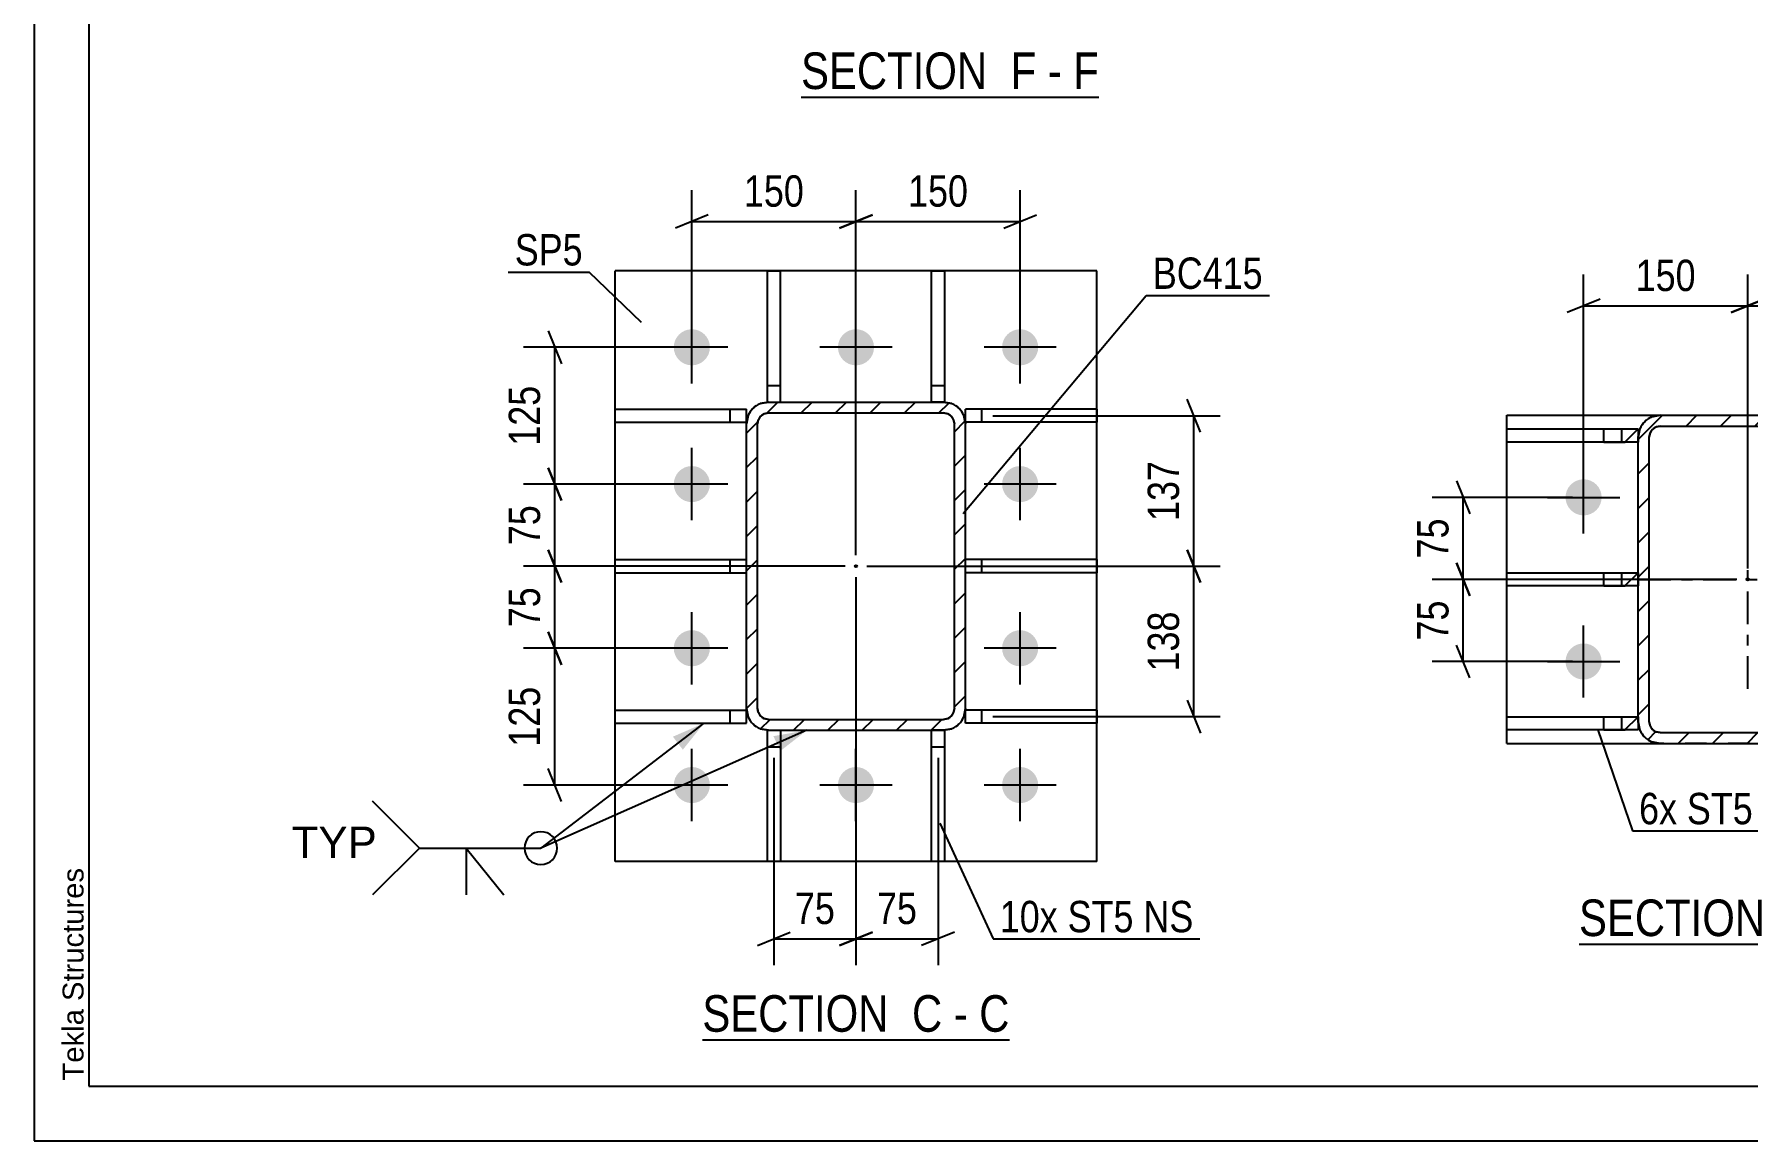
# Model space of a CAD drawing. Header units: millimetres. Extents: x 0 to 594, y 0 to 420.
# Drawn here: x 0 to 156.6, y 0 to 101.1 of the extents above; entities that cross this region are included whole.
import ezdxf

# ---------------------------------------------------------------- set-up
doc = ezdxf.new("R2010")
doc.units = ezdxf.units.MM
doc.linetypes.add('DXK_LINE_DOT2', pattern=[3.9198, 1.9599, -1.9599])
doc.linetypes.add('DXK_LINE_DOT3', pattern=[5.9187, 2.979, -0.9799, 0.9799, -0.9799])
doc.styles.add('Arial', font='ARIAL.TTF', dxfattribs={"height": 0.2})
doc.styles.add('Arial Narrow', font='ARIALN.TTF', dxfattribs={"height": 0.2})

# ---------------------------------------------------------------- blocks, each defined once
blk = doc.blocks.new('Unknown-761545824-1135 - 13794')
at = {"color": 5, "linetype": 'Continuous'}
for p, q in [((0, 420), (0, 0)), ((5, 415), (5, 5)), ((5, 5), (589, 5)), ((0, 0), (594, 0))]:
    blk.add_line(p, q, dxfattribs=at)
at = {"color": 174, "linetype": 'Continuous', "style": 'Arial'}
blk.add_text('Tekla Structures', height=1.9102, rotation=90, dxfattribs=at).set_placement((4.5, 5.5))
blk = doc.blocks.new('Unknown-761545824-14 - 4868')
at = {"color": 6, "linetype": 'Continuous'}
blk.add_line((61.05, 9.21), (89.12, 9.21), dxfattribs=at)
at = {"color": 0, "linetype": 'Continuous'}
for points in [[(79.16, 9.96), (79.16, 13.46), (61.05, 13.46), (61.05, 9.96)], [(82.98, 9.96), (82.98, 13.46), (80.21, 13.46), (80.21, 9.96)], [(85.3, 9.96), (85.3, 13.46), (84.03, 13.46), (84.03, 9.96)], [(89.12, 9.96), (89.12, 13.46), (86.35, 13.46), (86.35, 9.96)]]:
    blk.add_wipeout(points, dxfattribs=at)
at = {"color": 7, "linetype": 'Continuous', "style": 'Arial Narrow'}
for s, p in [('SECTION ', (61.05, 9.96)), ('C', (80.21, 9.96)), ('C', (86.35, 9.96)), ('-', (84.03, 9.96))]:
    blk.add_text(s, height=3.34, dxfattribs=at).set_placement(p)
blk = doc.blocks.new('Unknown-761545824-15 - 5201')
at = {"color": 6, "linetype": 'Continuous'}
blk.add_line((141.16, 17.95), (169.23, 17.95), dxfattribs=at)
at = {"color": 0, "linetype": 'Continuous'}
for points in [[(159.27, 18.7), (159.27, 22.2), (141.16, 22.2), (141.16, 18.7)], [(163.09, 18.7), (163.09, 22.2), (160.32, 22.2), (160.32, 18.7)], [(165.42, 18.7), (165.42, 22.2), (164.14, 22.2), (164.14, 18.7)], [(169.23, 18.7), (169.23, 22.2), (166.47, 22.2), (166.47, 18.7)]]:
    blk.add_wipeout(points, dxfattribs=at)
at = {"color": 7, "linetype": 'Continuous', "style": 'Arial Narrow'}
for s, p in [('SECTION ', (141.16, 18.7)), ('D', (160.32, 18.7)), ('D', (166.47, 18.7)), ('-', (164.14, 18.7))]:
    blk.add_text(s, height=3.34, dxfattribs=at).set_placement(p)
blk = doc.blocks.new('Unknown-761545824-17 - 5885')
at = {"color": 6, "linetype": 'Continuous'}
blk.add_line((70.07, 95.35), (97.28, 95.35), dxfattribs=at)
at = {"color": 0, "linetype": 'Continuous'}
for points in [[(88.18, 96.1), (88.18, 99.6), (70.07, 99.6), (70.07, 96.1)], [(91.57, 96.1), (91.57, 99.6), (89.23, 99.6), (89.23, 96.1)], [(93.89, 96.1), (93.89, 99.6), (92.62, 99.6), (92.62, 96.1)], [(97.28, 96.1), (97.28, 99.6), (94.94, 99.6), (94.94, 96.1)]]:
    blk.add_wipeout(points, dxfattribs=at)
at = {"color": 7, "linetype": 'Continuous', "style": 'Arial Narrow'}
for s, p in [('SECTION ', (70.07, 96.1)), ('F', (89.23, 96.1)), ('F', (94.94, 96.1)), ('-', (92.62, 96.1))]:
    blk.add_text(s, height=3.34, dxfattribs=at).set_placement(p)
blk = doc.blocks.new('Part-761545824-4983 - 4868')
at = {"color": 2, "linetype": 'Continuous'}
for p, q in [((66.99, 25.5), (66.99, 37.5)), ((66.99, 37.5), (67.09, 37.5)), ((68.19, 37.5), (68.19, 25.5)), ((68.19, 25.5), (66.99, 25.5))]:
    blk.add_line(p, q, dxfattribs=at)
at = {"color": 7, "linetype": 'DXK_LINE_DOT2'}
for p, q in [((67.09, 37.5), (68.19, 37.5)), ((66.99, 36), (68.19, 36))]:
    blk.add_line(p, q, dxfattribs=at)
blk = doc.blocks.new('Part-761545824-4871 - 4868')
at = {"color": 2, "linetype": 'Continuous'}
for p, q in [((53.09, 25.5), (53.09, 79.5)), ((97.09, 79.5), (53.09, 79.5)), ((97.09, 25.5), (97.09, 79.5)), ((97.09, 25.5), (53.09, 25.5))]:
    blk.add_line(p, q, dxfattribs=at)
blk = doc.blocks.new('Part-761545824-4978 - 4868')
at = {"color": 2, "linetype": 'Continuous'}
for p, q in [((97.09, 39.35), (85.09, 39.35)), ((85.09, 38.15), (85.09, 39.35)), ((97.09, 39.35), (97.09, 38.15)), ((97.09, 38.15), (85.09, 38.15))]:
    blk.add_line(p, q, dxfattribs=at)
at = {"color": 7, "linetype": 'DXK_LINE_DOT2'}
blk.add_line((86.59, 38.15), (86.59, 39.35), dxfattribs=at)
blk = doc.blocks.new('Part-761545824-4882 - 4868')
at = {"linetype": 'Continuous'}
h = blk.add_hatch(dxfattribs=at)
h.set_pattern_fill('', scale=0.7, style=0, pattern_type=0)
h.set_pattern_definition([(45, (65.0877, 39.4984), (-1.57154, 1.57154), [])])
h.paths.add_polyline_path([(65.09, 65.5), (65.09, 39.5), (65.24, 38.73), (65.67, 38.08), (66.32, 37.65), (67.09, 37.5), (83.09, 37.5), (83.85, 37.65), (84.5, 38.08), (84.94, 38.73), (85.09, 39.5), (85.09, 65.5), (84.94, 66.26), (84.5, 66.91), (83.85, 67.35), (83.09, 67.5), (67.09, 67.5), (66.32, 67.35), (65.67, 66.91), (65.24, 66.26)])
h.paths.add_polyline_path([(66.38, 66.21), (66.71, 66.42), (67.09, 66.5), (83.09, 66.5), (83.47, 66.42), (83.79, 66.21), (84.01, 65.88), (84.09, 65.5), (84.09, 39.5), (84.01, 39.12), (83.79, 38.79), (83.47, 38.57), (83.09, 38.5), (67.09, 38.5), (66.71, 38.57), (66.38, 38.79), (66.16, 39.12), (66.09, 39.5), (66.09, 65.5), (66.16, 65.88)])
blk.add_hatch(color=30, dxfattribs=at).paths.add_polyline_path([(75.09, 52.4, -1), (75.09, 52.6, -1)])
at = {"color": 7, "linetype": 'DXK_LINE_DOT2'}
for p, q in [((66.32, 67.35), (67.09, 67.5)), ((67.09, 67.5), (83.09, 67.5)), ((83.09, 67.5), (83.85, 67.35)), ((65.09, 65.5), (65.24, 66.26)), ((66.16, 65.88), (66.09, 65.5)), ((67.09, 66.5), (66.71, 66.42)), ((67.09, 66.5), (83.09, 66.5)), ((83.47, 66.42), (83.09, 66.5)), ((84.09, 65.5), (84.01, 65.88)), ((84.94, 66.26), (85.09, 65.5)), ((65.09, 39.5), (65.09, 65.5)), ((66.09, 39.5), (66.09, 65.5)), ((84.09, 39.5), (84.09, 65.5)), ((85.09, 39.5), (85.09, 65.5)), ((65.24, 38.73), (65.09, 39.5)), ((66.09, 39.5), (66.16, 39.12)), ((84.01, 39.12), (84.09, 39.5)), ((85.09, 39.5), (84.94, 38.73)), ((67.09, 37.5), (66.32, 37.65)), ((66.71, 38.57), (67.09, 38.5)), ((67.09, 38.5), (83.09, 38.5)), ((83.09, 38.5), (83.47, 38.57)), ((83.85, 37.65), (83.09, 37.5)), ((67.09, 37.5), (83.09, 37.5))]:
    blk.add_line(p, q, dxfattribs=at)
at = {"color": 2, "linetype": 'Continuous'}
for p, q in [((67.09, 67.5), (66.32, 67.35)), ((67.09, 67.5), (83.09, 67.5)), ((83.85, 67.35), (83.09, 67.5)), ((65.24, 66.26), (65.09, 65.5)), ((66.09, 65.5), (66.16, 65.88)), ((66.71, 66.42), (67.09, 66.5)), ((67.09, 66.5), (83.09, 66.5)), ((83.09, 66.5), (83.47, 66.42)), ((84.01, 65.88), (84.09, 65.5)), ((85.09, 65.5), (84.94, 66.26)), ((65.09, 39.5), (65.09, 65.5)), ((66.09, 39.5), (66.09, 65.5)), ((84.09, 39.5), (84.09, 65.5)), ((85.09, 39.5), (85.09, 65.5)), ((65.09, 39.5), (65.24, 38.73)), ((66.16, 39.12), (66.09, 39.5)), ((84.09, 39.5), (84.01, 39.12)), ((84.94, 38.73), (85.09, 39.5)), ((66.32, 37.65), (67.09, 37.5)), ((67.09, 38.5), (66.71, 38.57)), ((67.09, 38.5), (83.09, 38.5)), ((83.47, 38.57), (83.09, 38.5)), ((83.09, 37.5), (83.85, 37.65)), ((67.09, 37.5), (83.09, 37.5))]:
    blk.add_line(p, q, dxfattribs=at)
at = {"color": 7, "linetype": 'DXK_LINE_DOT3'}
blk.add_line((75.09, 52.5), (75.09, 52.5), dxfattribs=at)
at = {"color": 30, "linetype": 'DXK_LINE_DOT3'}
blk.add_line((75.09, 52.5), (75.09, 52.5), dxfattribs=at)
at = {"color": 30, "linetype": 'Continuous'}
blk.add_circle((75.09, 52.5), 0.1, dxfattribs=at)
at = {"color": 7, "linetype": 'DXK_LINE_DOT2'}
for centre, radius, start, end in [((67.09, 65.5), 2, 112.5, 157.5), ((83.09, 65.5), 2, 22.5, 67.5), ((67.09, 65.5), 1, 112.5, 157.5), ((83.09, 65.5), 1, 22.5, 67.5), ((67.09, 39.5), 2, 202.5, 247.5), ((67.09, 39.5), 1, 202.5, 247.5), ((83.09, 39.5), 1, 292.5, 337.5), ((83.09, 39.5), 2, 292.5, 337.5)]:
    blk.add_arc(centre, radius, start, end, dxfattribs=at)
at = {"color": 2, "linetype": 'Continuous'}
for centre, radius, start, end in [((67.09, 65.5), 2, 112.5, 157.5), ((83.09, 65.5), 2, 22.5, 67.5), ((67.09, 65.5), 1, 112.5, 157.5), ((83.09, 65.5), 1, 22.5, 67.5), ((67.09, 39.5), 2, 202.5, 247.5), ((67.09, 39.5), 1, 202.5, 247.5), ((83.09, 39.5), 1, 292.5, 337.5), ((83.09, 39.5), 2, 292.5, 337.5)]:
    blk.add_arc(centre, radius, start, end, dxfattribs=at)
blk = doc.blocks.new('Part-761545824-4924 - 4868')
at = {"color": 2, "linetype": 'Continuous'}
for p, q in [((81.99, 25.5), (81.99, 37.5)), ((83.19, 37.5), (83.08, 37.5)), ((83.19, 37.5), (83.19, 25.5)), ((83.19, 25.5), (81.99, 25.5))]:
    blk.add_line(p, q, dxfattribs=at)
at = {"color": 7, "linetype": 'DXK_LINE_DOT2'}
for p, q in [((83.08, 37.5), (81.99, 37.5)), ((81.99, 36), (83.19, 36))]:
    blk.add_line(p, q, dxfattribs=at)
blk = doc.blocks.new('Part-761545824-4976 - 4868')
at = {"color": 2, "linetype": 'Continuous'}
for p, q in [((97.09, 53.1), (85.09, 53.1)), ((97.09, 51.9), (85.09, 51.9)), ((97.09, 53.1), (97.09, 51.9))]:
    blk.add_line(p, q, dxfattribs=at)
at = {"color": 7, "linetype": 'DXK_LINE_DOT2'}
for p, q in [((85.09, 51.9), (85.09, 53.1)), ((86.59, 51.9), (86.59, 53.1))]:
    blk.add_line(p, q, dxfattribs=at)
blk = doc.blocks.new('Part-761545824-4977 - 4868')
at = {"color": 2, "linetype": 'Continuous'}
for p, q in [((97.09, 66.85), (85.09, 66.85)), ((85.09, 65.65), (85.09, 66.85)), ((97.09, 66.85), (97.09, 65.65)), ((97.09, 65.65), (85.09, 65.65))]:
    blk.add_line(p, q, dxfattribs=at)
at = {"color": 7, "linetype": 'DXK_LINE_DOT2'}
blk.add_line((86.59, 65.65), (86.59, 66.85), dxfattribs=at)
blk = doc.blocks.new('Part-761545824-4982 - 4868')
at = {"color": 2, "linetype": 'Continuous'}
for p, q in [((66.99, 67.5), (66.99, 79.5)), ((66.99, 79.5), (68.19, 79.5)), ((68.19, 67.5), (68.19, 79.5)), ((67.08, 67.5), (66.99, 67.5))]:
    blk.add_line(p, q, dxfattribs=at)
at = {"color": 7, "linetype": 'DXK_LINE_DOT2'}
for p, q in [((66.99, 69), (68.19, 69)), ((66.99, 67.5), (68.19, 67.5))]:
    blk.add_line(p, q, dxfattribs=at)
blk = doc.blocks.new('Part-761545824-4984 - 4868')
at = {"color": 2, "linetype": 'Continuous'}
for p, q in [((81.99, 67.5), (81.99, 79.5)), ((81.99, 79.5), (83.19, 79.5)), ((83.19, 79.5), (83.19, 67.5)), ((83.19, 67.5), (83.09, 67.5))]:
    blk.add_line(p, q, dxfattribs=at)
at = {"color": 7, "linetype": 'DXK_LINE_DOT2'}
for p, q in [((81.99, 69), (83.19, 69)), ((83.19, 67.5), (81.99, 67.5))]:
    blk.add_line(p, q, dxfattribs=at)
blk = doc.blocks.new('Part-761545824-4985 - 4868')
at = {"color": 2, "linetype": 'Continuous'}
for p, q in [((53.09, 51.9), (53.09, 53.1)), ((53.09, 53.1), (65.09, 53.1)), ((53.09, 51.9), (65.09, 51.9))]:
    blk.add_line(p, q, dxfattribs=at)
at = {"color": 7, "linetype": 'DXK_LINE_DOT2'}
for p, q in [((63.59, 51.9), (63.59, 53.1)), ((65.09, 51.9), (65.09, 53.1))]:
    blk.add_line(p, q, dxfattribs=at)
blk = doc.blocks.new('Part-761545824-4986 - 4868')
at = {"color": 2, "linetype": 'Continuous'}
for p, q in [((53.09, 65.65), (53.09, 66.85)), ((53.09, 66.85), (65.09, 66.85)), ((65.09, 65.65), (65.09, 66.85)), ((53.09, 65.65), (65.09, 65.65))]:
    blk.add_line(p, q, dxfattribs=at)
at = {"color": 7, "linetype": 'DXK_LINE_DOT2'}
blk.add_line((63.59, 65.65), (63.59, 66.85), dxfattribs=at)
blk = doc.blocks.new('Part-761545824-4987 - 4868')
at = {"color": 2, "linetype": 'Continuous'}
for p, q in [((53.09, 38.15), (53.09, 39.35)), ((53.09, 39.35), (65.09, 39.35)), ((65.09, 38.15), (65.09, 39.35)), ((53.09, 38.15), (65.09, 38.15))]:
    blk.add_line(p, q, dxfattribs=at)
at = {"color": 7, "linetype": 'DXK_LINE_DOT2'}
blk.add_line((63.59, 38.15), (63.59, 39.35), dxfattribs=at)
blk = doc.blocks.new('Bolt-761545824-5004 - 4868')
at = {"linetype": 'Continuous'}
for points in [[(58.44, 72.5, -1), (61.74, 72.5, -1)], [(73.44, 72.5, -1), (76.74, 72.5, -1)], [(88.44, 72.5, -1), (91.74, 72.5, -1)], [(58.44, 60, -1), (61.74, 60, -1)], [(88.44, 60, -1), (91.74, 60, -1)], [(58.44, 45, -1), (61.74, 45, -1)], [(88.44, 45, -1), (91.74, 45, -1)], [(58.44, 32.5, -1), (61.74, 32.5, -1)], [(73.44, 32.5, -1), (76.74, 32.5, -1)], [(88.44, 32.5, -1), (91.74, 32.5, -1)]]:
    blk.add_hatch(color=1, dxfattribs=at).paths.add_polyline_path(points)
at = {"color": 1, "linetype": 'Continuous'}
for p, q in [((60.09, 69.2), (60.09, 75.8)), ((75.09, 69.2), (75.09, 75.8)), ((90.09, 69.2), (90.09, 75.8)), ((63.39, 72.5), (56.79, 72.5)), ((78.39, 72.5), (71.79, 72.5)), ((93.39, 72.5), (86.79, 72.5)), ((60.09, 56.7), (60.09, 63.3)), ((90.09, 56.7), (90.09, 63.3)), ((63.39, 60), (56.79, 60)), ((93.39, 60), (86.79, 60)), ((60.09, 41.7), (60.09, 48.3)), ((90.09, 41.7), (90.09, 48.3)), ((63.39, 45), (56.79, 45)), ((93.39, 45), (86.79, 45)), ((60.09, 29.2), (60.09, 35.8)), ((75.09, 29.2), (75.09, 35.8)), ((90.09, 29.2), (90.09, 35.8)), ((63.39, 32.5), (56.79, 32.5)), ((78.39, 32.5), (71.79, 32.5)), ((93.39, 32.5), (86.79, 32.5))]:
    blk.add_line(p, q, dxfattribs=at)
blk = doc.blocks.new('Bolt-761545824-5212 - 5201')
at = {"linetype": 'Continuous'}
for points in [[(139.93, 58.79, -1), (143.23, 58.79, -1)], [(169.93, 58.79, -1), (173.23, 58.79, -1)], [(139.93, 43.79, -1), (143.23, 43.79, -1)], [(169.93, 43.79, -1), (173.23, 43.79, -1)]]:
    blk.add_hatch(color=1, dxfattribs=at).paths.add_polyline_path(points)
at = {"color": 1, "linetype": 'Continuous'}
for p, q in [((141.58, 55.49), (141.58, 62.09)), ((171.58, 55.49), (171.58, 62.09)), ((138.28, 58.79), (144.88, 58.79)), ((168.28, 58.79), (174.88, 58.79)), ((141.58, 40.49), (141.58, 47.09)), ((171.58, 40.49), (171.58, 47.09)), ((138.28, 43.79), (144.88, 43.79)), ((168.28, 43.79), (174.88, 43.79))]:
    blk.add_line(p, q, dxfattribs=at)
blk = doc.blocks.new('Part-761545824-5255 - 5201')
at = {"linetype": 'Continuous'}
h = blk.add_hatch(dxfattribs=at)
h.set_pattern_fill('', scale=0.7, style=0, pattern_type=0)
h.set_pattern_definition([(45, (143.4214, 38.7422), (-1.5715, 1.5715), [])])
h.paths.add_polyline_path([(146.58, 38.74), (143.42, 38.74), (143.42, 37.54), (146.58, 37.54)])
at = {"color": 2, "linetype": 'Continuous'}
for p, q in [((134.58, 38.74), (143.42, 38.74)), ((134.58, 37.54), (134.58, 38.74)), ((143.42, 38.74), (146.58, 38.74)), ((143.42, 37.54), (143.42, 38.74)), ((146.58, 38.74), (146.58, 37.54)), ((143.42, 37.54), (134.58, 37.54)), ((146.58, 37.54), (143.42, 37.54))]:
    blk.add_line(p, q, dxfattribs=at)
at = {"color": 7, "linetype": 'DXK_LINE_DOT2'}
for p, q in [((143.42, 38.74), (146.58, 38.74)), ((145.08, 37.54), (145.08, 38.74)), ((146.58, 38.74), (146.58, 37.54)), ((143.42, 37.54), (146.58, 37.54))]:
    blk.add_line(p, q, dxfattribs=at)
blk = doc.blocks.new('Part-761545824-5256 - 5201')
at = {"linetype": 'Continuous'}
h = blk.add_hatch(dxfattribs=at)
h.set_pattern_fill('', scale=0.7, style=0, pattern_type=0)
h.set_pattern_definition([(45, (143.4214, 65.0422), (-1.5715, 1.5715), [])])
h.paths.add_polyline_path([(146.58, 65.04), (143.42, 65.04), (143.42, 63.84), (146.58, 63.84)])
at = {"color": 2, "linetype": 'Continuous'}
for p, q in [((134.58, 65.04), (143.42, 65.04)), ((134.58, 63.84), (134.58, 65.04)), ((143.42, 65.04), (146.58, 65.04)), ((143.42, 63.84), (143.42, 65.04)), ((146.58, 65.04), (146.58, 63.84)), ((143.42, 63.84), (134.58, 63.84)), ((146.58, 63.84), (143.42, 63.84))]:
    blk.add_line(p, q, dxfattribs=at)
at = {"color": 7, "linetype": 'DXK_LINE_DOT2'}
for p, q in [((143.42, 65.04), (146.58, 65.04)), ((145.08, 63.84), (145.08, 65.04)), ((146.58, 65.04), (146.58, 63.84)), ((143.42, 63.84), (146.58, 63.84))]:
    blk.add_line(p, q, dxfattribs=at)
blk = doc.blocks.new('Part-761545824-5257 - 5201')
at = {"linetype": 'Continuous'}
h = blk.add_hatch(dxfattribs=at)
h.set_pattern_fill('', scale=0.7, style=0, pattern_type=0)
h.set_pattern_definition([(45, (143.4214, 51.8922), (-1.5715, 1.5715), [])])
h.paths.add_polyline_path([(146.58, 51.89), (143.42, 51.89), (143.42, 50.69), (146.58, 50.69)])
at = {"color": 2, "linetype": 'Continuous'}
for p, q in [((134.58, 51.89), (143.42, 51.89)), ((134.58, 50.69), (134.58, 51.89)), ((143.42, 51.89), (146.58, 51.89)), ((143.42, 50.69), (143.42, 51.89)), ((146.58, 51.89), (146.58, 50.69)), ((143.42, 50.69), (134.58, 50.69)), ((146.58, 50.69), (143.42, 50.69))]:
    blk.add_line(p, q, dxfattribs=at)
at = {"color": 7, "linetype": 'DXK_LINE_DOT2'}
for p, q in [((143.42, 51.89), (146.58, 51.89)), ((145.08, 50.69), (145.08, 51.89)), ((146.58, 51.89), (146.58, 50.69)), ((143.42, 50.69), (146.58, 50.69))]:
    blk.add_line(p, q, dxfattribs=at)
blk = doc.blocks.new('Part-761545824-5293 - 5201')
at = {"color": 2, "linetype": 'Continuous'}
for p, q in [((134.58, 36.29), (134.58, 66.29)), ((134.58, 66.29), (148.58, 66.29)), ((178.58, 66.29), (164.58, 66.29)), ((178.58, 36.29), (178.58, 66.29)), ((134.58, 36.29), (148.58, 36.29)), ((178.58, 36.29), (164.58, 36.29))]:
    blk.add_line(p, q, dxfattribs=at)
at = {"color": 7, "linetype": 'DXK_LINE_DOT2'}
for p, q in [((148.58, 66.29), (164.58, 66.29)), ((164.58, 36.29), (148.58, 36.29))]:
    blk.add_line(p, q, dxfattribs=at)
blk = doc.blocks.new('Part-761545824-5294 - 5201')
at = {"linetype": 'Continuous'}
h = blk.add_hatch(dxfattribs=at)
h.set_pattern_fill('', scale=0.7, style=0, pattern_type=0)
h.set_pattern_definition([(45, (166.426, 65.0582), (-1.57154, 1.57154), [])])
h.paths.add_polyline_path([(166.58, 64.29), (166.43, 65.06), (165.99, 65.71), (165.34, 66.14), (164.58, 66.29), (148.58, 66.29), (147.81, 66.14), (147.16, 65.71), (146.73, 65.06), (146.58, 64.29), (146.58, 38.29), (146.73, 37.53), (147.16, 36.88), (147.81, 36.45), (148.58, 36.29), (164.58, 36.29), (165.34, 36.45), (165.99, 36.88), (166.43, 37.53), (166.58, 38.29)])
h.paths.add_polyline_path([(165.5, 37.91), (165.29, 37.59), (164.96, 37.37), (164.58, 37.29), (148.58, 37.29), (148.2, 37.37), (147.87, 37.59), (147.65, 37.91), (147.58, 38.29), (147.58, 64.29), (147.65, 64.68), (147.87, 65), (148.2, 65.22), (148.58, 65.29), (164.58, 65.29), (164.96, 65.22), (165.29, 65), (165.5, 64.68), (165.58, 64.29), (165.58, 38.29)])
blk.add_hatch(color=30, dxfattribs=at).paths.add_polyline_path([(156.58, 51.19, -1), (156.58, 51.39, -1)])
at = {"color": 7, "linetype": 'DXK_LINE_DOT2'}
for p, q in [((147.81, 66.14), (148.58, 66.29)), ((148.58, 66.29), (164.58, 66.29)), ((164.58, 66.29), (165.34, 66.14)), ((146.58, 64.29), (146.73, 65.06)), ((146.58, 38.29), (146.58, 64.29)), ((147.65, 64.68), (147.58, 64.29)), ((147.58, 38.29), (147.58, 64.29)), ((148.58, 65.29), (148.2, 65.22)), ((148.58, 65.29), (164.58, 65.29)), ((164.96, 65.22), (164.58, 65.29)), ((165.58, 64.29), (165.5, 64.68)), ((165.58, 38.29), (165.58, 64.29)), ((166.43, 65.06), (166.58, 64.29)), ((166.58, 38.29), (166.58, 64.29)), ((146.73, 37.53), (146.58, 38.29)), ((147.58, 38.29), (147.65, 37.91)), ((165.5, 37.91), (165.58, 38.29)), ((166.58, 38.29), (166.43, 37.53)), ((148.58, 36.29), (147.81, 36.45)), ((148.2, 37.37), (148.58, 37.29)), ((148.58, 37.29), (164.58, 37.29)), ((148.58, 36.29), (164.58, 36.29)), ((164.58, 37.29), (164.96, 37.37)), ((165.34, 36.45), (164.58, 36.29))]:
    blk.add_line(p, q, dxfattribs=at)
at = {"color": 2, "linetype": 'Continuous'}
for p, q in [((148.58, 66.29), (147.81, 66.14)), ((148.58, 66.29), (164.58, 66.29)), ((165.34, 66.14), (164.58, 66.29)), ((146.73, 65.06), (146.58, 64.29)), ((146.58, 38.29), (146.58, 64.29)), ((147.58, 64.29), (147.65, 64.68)), ((147.58, 38.29), (147.58, 64.29)), ((148.2, 65.22), (148.58, 65.29)), ((148.58, 65.29), (164.58, 65.29)), ((164.58, 65.29), (164.96, 65.22)), ((165.5, 64.68), (165.58, 64.29)), ((165.58, 38.29), (165.58, 64.29)), ((166.58, 64.29), (166.43, 65.06)), ((166.58, 38.29), (166.58, 64.29)), ((146.58, 38.29), (146.73, 37.53)), ((147.65, 37.91), (147.58, 38.29)), ((165.58, 38.29), (165.5, 37.91)), ((166.43, 37.53), (166.58, 38.29)), ((147.81, 36.45), (148.58, 36.29)), ((148.58, 37.29), (148.2, 37.37)), ((148.58, 37.29), (164.58, 37.29)), ((148.58, 36.29), (164.58, 36.29)), ((164.96, 37.37), (164.58, 37.29)), ((164.58, 36.29), (165.34, 36.45))]:
    blk.add_line(p, q, dxfattribs=at)
at = {"color": 7, "linetype": 'DXK_LINE_DOT3'}
for p, q in [((156.58, 41.29), (156.58, 61.29)), ((146.58, 51.29), (166.58, 51.29))]:
    blk.add_line(p, q, dxfattribs=at)
at = {"color": 30, "linetype": 'DXK_LINE_DOT3'}
blk.add_line((156.58, 51.29), (156.58, 51.29), dxfattribs=at)
at = {"color": 30, "linetype": 'Continuous'}
blk.add_circle((156.58, 51.29), 0.1, dxfattribs=at)
at = {"color": 7, "linetype": 'DXK_LINE_DOT2'}
for centre, radius, start, end in [((148.58, 64.29), 2, 112.5, 157.5), ((164.58, 64.29), 2, 22.5, 67.5), ((148.58, 64.29), 1, 112.5, 157.5), ((164.58, 64.29), 1, 22.5, 67.5), ((148.58, 38.29), 1, 202.5, 247.5), ((164.58, 38.29), 1, 292.5, 337.5), ((148.58, 38.29), 2, 202.5, 247.5), ((164.58, 38.29), 2, 292.5, 337.5)]:
    blk.add_arc(centre, radius, start, end, dxfattribs=at)
at = {"color": 2, "linetype": 'Continuous'}
for centre, radius, start, end in [((148.58, 64.29), 2, 112.5, 157.5), ((164.58, 64.29), 2, 22.5, 67.5), ((148.58, 64.29), 1, 112.5, 157.5), ((164.58, 64.29), 1, 22.5, 67.5), ((148.58, 38.29), 1, 202.5, 247.5), ((164.58, 38.29), 1, 292.5, 337.5), ((148.58, 38.29), 2, 202.5, 247.5), ((164.58, 38.29), 2, 292.5, 337.5)]:
    blk.add_arc(centre, radius, start, end, dxfattribs=at)
blk = doc.blocks.new('StraightDimension-761545824-12552 - 4868')
at = {"color": 7, "linetype": 'Continuous'}
for p, q in [((106.56, 64.75), (105.36, 67.75)), ((87.59, 66.25), (108.36, 66.25)), ((105.96, 52.5), (105.96, 66.25)), ((105.36, 54), (106.56, 51)), ((76.09, 52.5), (108.36, 52.5))]:
    blk.add_line(p, q, dxfattribs=at)
at = {"color": 0}
blk.add_wipeout([(105.21, 62.72), (101.01, 62.72), (101.01, 56.03), (105.21, 56.03)], dxfattribs=at)
at = {"color": 3, "style": 'Arial Narrow'}
blk.add_text('137', height=2.863, rotation=90.0002, dxfattribs=at).set_placement((104.61, 56.63))
blk = doc.blocks.new('StraightDimension-761545824-5103 - 4868')
at = {"color": 7, "linetype": 'Continuous'}
for p, q in [((46.97, 61.5), (48.17, 58.5)), ((59.09, 60), (44.72, 60)), ((47.57, 52.5), (47.57, 60)), ((48.17, 51), (46.97, 54)), ((74.09, 52.5), (44.72, 52.5))]:
    blk.add_line(p, q, dxfattribs=at)
at = {"color": 0}
blk.add_wipeout([(46.82, 58.68), (42.62, 58.68), (42.62, 53.82), (46.82, 53.82)], dxfattribs=at)
at = {"color": 3, "style": 'Arial Narrow'}
blk.add_text('75', height=2.863, rotation=90.0002, dxfattribs=at).set_placement((46.22, 54.42))
blk = doc.blocks.new('StraightDimension-761545824-18192 - 4868')
at = {"color": 7, "linetype": 'Continuous'}
for p, q in [((75.09, 53.5), (75.09, 86.85)), ((90.09, 73.5), (90.09, 86.85)), ((76.59, 84.6), (73.59, 83.4)), ((88.59, 83.4), (91.59, 84.6)), ((75.09, 84), (90.09, 84))]:
    blk.add_line(p, q, dxfattribs=at)
at = {"color": 0}
blk.add_wipeout([(85.93, 84.75), (85.93, 88.95), (79.25, 88.95), (79.25, 84.75)], dxfattribs=at)
at = {"color": 3, "style": 'Arial Narrow'}
blk.add_text('150', height=2.863, dxfattribs=at).set_placement((79.85, 85.35))
blk = doc.blocks.new('StraightDimension-761545824-5078 - 4868')
at = {"color": 7, "linetype": 'Continuous'}
for p, q in [((46.97, 54), (48.17, 51)), ((74.09, 52.5), (44.72, 52.5)), ((47.57, 45), (47.57, 52.5)), ((48.17, 43.5), (46.97, 46.5)), ((59.09, 45), (44.72, 45))]:
    blk.add_line(p, q, dxfattribs=at)
at = {"color": 0}
blk.add_wipeout([(46.82, 51.18), (42.62, 51.18), (42.62, 46.32), (46.82, 46.32)], dxfattribs=at)
at = {"color": 3, "style": 'Arial Narrow'}
blk.add_text('75', height=2.863, rotation=90.0002, dxfattribs=at).set_placement((46.22, 46.92))
blk = doc.blocks.new('StraightDimension-761545824-5099 - 4868')
at = {"color": 7, "linetype": 'Continuous'}
for p, q in [((46.97, 46.5), (48.17, 43.5)), ((59.09, 45), (44.72, 45)), ((47.57, 32.5), (47.57, 45)), ((48.17, 31), (46.97, 34)), ((59.09, 32.5), (44.72, 32.5))]:
    blk.add_line(p, q, dxfattribs=at)
at = {"color": 0}
blk.add_wipeout([(46.82, 42.09), (42.62, 42.09), (42.62, 35.41), (46.82, 35.41)], dxfattribs=at)
at = {"color": 3, "style": 'Arial Narrow'}
blk.add_text('125', height=2.863, rotation=90.0002, dxfattribs=at).set_placement((46.22, 36.01))
blk = doc.blocks.new('StraightDimension-761545824-5101 - 4868')
at = {"color": 7, "linetype": 'Continuous'}
for p, q in [((46.97, 74), (48.17, 71)), ((59.09, 72.5), (44.72, 72.5)), ((47.57, 60), (47.57, 72.5)), ((48.17, 58.5), (46.97, 61.5)), ((59.09, 60), (44.72, 60))]:
    blk.add_line(p, q, dxfattribs=at)
at = {"color": 0}
blk.add_wipeout([(46.82, 69.59), (42.62, 69.59), (42.62, 62.91), (46.82, 62.91)], dxfattribs=at)
at = {"color": 3, "style": 'Arial Narrow'}
blk.add_text('125', height=2.863, rotation=90.0002, dxfattribs=at).set_placement((46.22, 63.51))
blk = doc.blocks.new('StraightDimension-761545824-12553 - 4868')
at = {"color": 7, "linetype": 'Continuous'}
for p, q in [((106.56, 51), (105.36, 54)), ((76.09, 52.5), (108.36, 52.5)), ((105.96, 38.75), (105.96, 52.5)), ((105.36, 40.25), (106.56, 37.25)), ((87.59, 38.75), (108.36, 38.75))]:
    blk.add_line(p, q, dxfattribs=at)
at = {"color": 0}
blk.add_wipeout([(105.21, 48.97), (101.01, 48.97), (101.01, 42.28), (105.21, 42.28)], dxfattribs=at)
at = {"color": 3, "style": 'Arial Narrow'}
blk.add_text('138', height=2.863, rotation=90.0002, dxfattribs=at).set_placement((104.61, 42.88))
blk = doc.blocks.new('StraightDimension-761545824-18257 - 4868')
at = {"color": 7, "linetype": 'Continuous'}
for p, q in [((75.09, 51.5), (75.09, 16.05)), ((82.59, 35), (82.59, 16.05)), ((73.59, 17.85), (76.59, 19.05)), ((84.09, 19.05), (81.09, 17.85)), ((75.09, 18.45), (82.59, 18.45))]:
    blk.add_line(p, q, dxfattribs=at)
at = {"color": 0}
blk.add_wipeout([(81.27, 19.2), (81.27, 23.4), (76.41, 23.4), (76.41, 19.2)], dxfattribs=at)
at = {"color": 3, "style": 'Arial Narrow'}
blk.add_text('75', height=2.863, dxfattribs=at).set_placement((77.01, 19.8))
blk = doc.blocks.new('StraightDimension-761545824-18193 - 4868')
at = {"color": 7, "linetype": 'Continuous'}
for p, q in [((60.09, 73.5), (60.09, 86.85)), ((75.09, 53.5), (75.09, 86.85)), ((61.59, 84.6), (58.59, 83.4)), ((73.59, 83.4), (76.59, 84.6)), ((60.09, 84), (75.09, 84))]:
    blk.add_line(p, q, dxfattribs=at)
at = {"color": 0}
blk.add_wipeout([(70.93, 84.75), (70.93, 88.95), (64.25, 88.95), (64.25, 84.75)], dxfattribs=at)
at = {"color": 3, "style": 'Arial Narrow'}
blk.add_text('150', height=2.863, dxfattribs=at).set_placement((64.85, 85.35))
blk = doc.blocks.new('StraightDimension-761545824-18258 - 4868')
at = {"color": 7, "linetype": 'Continuous'}
for p, q in [((75.09, 51.5), (75.09, 16.05)), ((67.59, 35), (67.59, 16.05)), ((66.09, 17.85), (69.09, 19.05)), ((76.59, 19.05), (73.59, 17.85)), ((67.59, 18.45), (75.09, 18.45))]:
    blk.add_line(p, q, dxfattribs=at)
at = {"color": 0}
blk.add_wipeout([(73.77, 19.2), (73.77, 23.4), (68.91, 23.4), (68.91, 19.2)], dxfattribs=at)
at = {"color": 3, "style": 'Arial Narrow'}
blk.add_text('75', height=2.863, dxfattribs=at).set_placement((69.51, 19.8))
blk = doc.blocks.new('StraightDimension-761545824-5373 - 5201')
at = {"color": 7, "linetype": 'Continuous'}
for p, q in [((141.58, 59.79), (141.58, 79.14)), ((156.58, 52.29), (156.58, 79.14)), ((143.08, 76.89), (140.08, 75.69)), ((155.08, 75.69), (158.08, 76.89)), ((141.58, 76.29), (156.58, 76.29))]:
    blk.add_line(p, q, dxfattribs=at)
at = {"color": 0}
blk.add_wipeout([(152.42, 77.04), (152.42, 81.24), (145.74, 81.24), (145.74, 77.04)], dxfattribs=at)
at = {"color": 3, "style": 'Arial Narrow'}
blk.add_text('150', height=2.863, dxfattribs=at).set_placement((146.34, 77.64))
blk = doc.blocks.new('StraightDimension-761545824-5383 - 5201')
at = {"color": 7, "linetype": 'Continuous'}
for p, q in [((156.58, 52.29), (156.58, 79.14)), ((171.58, 59.79), (171.58, 79.14)), ((158.08, 76.89), (155.08, 75.69)), ((170.08, 75.69), (173.08, 76.89)), ((156.58, 76.29), (171.58, 76.29))]:
    blk.add_line(p, q, dxfattribs=at)
at = {"color": 0}
blk.add_wipeout([(167.42, 77.04), (167.42, 81.24), (160.74, 81.24), (160.74, 77.04)], dxfattribs=at)
at = {"color": 3, "style": 'Arial Narrow'}
blk.add_text('150', height=2.863, dxfattribs=at).set_placement((161.34, 77.64))
blk = doc.blocks.new('StraightDimension-761545824-5465 - 5201')
at = {"color": 7, "linetype": 'Continuous'}
for p, q in [((129.98, 52.79), (131.18, 49.79)), ((155.58, 51.29), (127.73, 51.29)), ((130.58, 43.79), (130.58, 51.29)), ((131.18, 42.29), (129.98, 45.29)), ((140.58, 43.79), (127.73, 43.79))]:
    blk.add_line(p, q, dxfattribs=at)
at = {"color": 0}
blk.add_wipeout([(129.83, 49.97), (125.63, 49.97), (125.63, 45.11), (129.83, 45.11)], dxfattribs=at)
at = {"color": 3, "style": 'Arial Narrow'}
blk.add_text('75', height=2.863, rotation=90.0002, dxfattribs=at).set_placement((129.23, 45.71))
blk = doc.blocks.new('StraightDimension-761545824-5475 - 5201')
at = {"color": 7, "linetype": 'Continuous'}
for p, q in [((129.98, 60.29), (131.18, 57.29)), ((140.58, 58.79), (127.73, 58.79)), ((130.58, 51.29), (130.58, 58.79)), ((131.18, 49.79), (129.98, 52.79)), ((155.58, 51.29), (127.73, 51.29))]:
    blk.add_line(p, q, dxfattribs=at)
at = {"color": 0}
blk.add_wipeout([(129.83, 57.47), (125.63, 57.47), (125.63, 52.61), (129.83, 52.61)], dxfattribs=at)
at = {"color": 3, "style": 'Arial Narrow'}
blk.add_text('75', height=2.863, rotation=90.0002, dxfattribs=at).set_placement((129.23, 53.21))
blk = doc.blocks.new('Mark-761545824-12566 - 4868')
at = {"color": 0}
blk.add_wipeout([(112.27, 77.84), (112.27, 80.84), (102.22, 80.84), (102.22, 77.84)], dxfattribs=at)
blk.add_wipeout([(112.27, 77.84), (112.27, 80.84), (102.22, 80.84), (102.22, 77.84)], dxfattribs=at)
at = {"color": 30, "linetype": 'Continuous'}
for p, q in [((84.87, 57.31), (101.62, 77.24)), ((101.62, 77.24), (112.87, 77.24))]:
    blk.add_line(p, q, dxfattribs=at)
at = {"color": 3, "style": 'Arial Narrow'}
blk.add_text('BC415', height=2.863, dxfattribs=at).set_placement((102.22, 77.84))
blk = doc.blocks.new('Mark-761545824-12574 - 4868')
at = {"color": 0}
blk.add_wipeout([(50.12, 79.98), (50.12, 82.98), (43.91, 82.98), (43.91, 79.98)], dxfattribs=at)
blk.add_wipeout([(50.12, 79.98), (50.12, 82.98), (43.91, 82.98), (43.91, 79.98)], dxfattribs=at)
at = {"color": 30, "linetype": 'Continuous'}
for p in [(43.31, 79.38), (55.5, 74.76)]:
    blk.add_line(p, (50.72, 79.38), dxfattribs=at)
at = {"color": 3, "style": 'Arial Narrow'}
blk.add_text('SP5', height=2.863, dxfattribs=at).set_placement((43.91, 79.98))
blk = doc.blocks.new('MarkSet-761545824-12753 - 4868')
at = {"color": 0}
for points in [[(93.53, 19.05), (93.53, 22.05), (88.23, 22.05), (88.23, 19.05)], [(100.46, 19.05), (100.46, 22.05), (94.43, 22.05), (94.43, 19.05)], [(105.92, 19.05), (105.92, 22.05), (101.36, 22.05), (101.36, 19.05)]]:
    blk.add_wipeout(points, dxfattribs=at)
for points in [[(93.53, 19.05), (93.53, 22.05), (88.23, 22.05), (88.23, 19.05)], [(100.46, 19.05), (100.46, 22.05), (94.43, 22.05), (94.43, 19.05)], [(105.92, 19.05), (105.92, 22.05), (101.36, 22.05), (101.36, 19.05)]]:
    blk.add_wipeout(points, dxfattribs=at)
at = {"color": 30, "linetype": 'Continuous'}
for p, q in [((82.74, 29.03), (87.63, 18.45)), ((87.63, 18.45), (106.52, 18.45))]:
    blk.add_line(p, q, dxfattribs=at)
at = {"color": 3, "style": 'Arial Narrow'}
for s, p in [('10x', (88.23, 19.05)), ('ST5', (94.43, 19.05)), ('NS', (101.36, 19.05))]:
    blk.add_text(s, height=2.863, dxfattribs=at).set_placement(p)
blk = doc.blocks.new('WeldMark-761545824-12880 - 4868')
at = {"linetype": 'Continuous'}
for points in [[(58.36, 36.92), (61.2, 38.15), (59.27, 35.73)], [(67.55, 36.97), (70.6, 37.5), (68.16, 35.6)]]:
    blk.add_hatch(color=30, dxfattribs=at).paths.add_polyline_path(points)
at = {"color": 30, "linetype": 'Continuous'}
for p in [(61.2, 38.15), (70.6, 37.5), (35.19, 26.74)]:
    blk.add_line(p, (46.29, 26.74), dxfattribs=at)
at = {"color": 3, "linetype": 'Continuous'}
for q in [(42.91, 22.46), (39.48, 22.46)]:
    blk.add_line((39.48, 26.74), q, dxfattribs=at)
for start, end in [(90, 270), (270, 90)]:
    blk.add_arc((46.29, 26.74), 1.5, start, end, dxfattribs=at)
at = {"color": 0, "linetype": 'Continuous'}
blk.add_wipeout([(31.29, 25.84), (31.29, 28.84), (23.52, 28.84), (23.52, 25.84)], dxfattribs=at)
blk.add_wipeout([(31.29, 25.84), (31.29, 28.84), (23.52, 28.84), (23.52, 25.84)], dxfattribs=at)
at = {"color": 3, "linetype": 'Continuous'}
for q in [(30.91, 31.03), (30.91, 22.46)]:
    blk.add_line((35.19, 26.74), q, dxfattribs=at)
at = {"color": 3, "linetype": 'Continuous', "style": 'Arial'}
blk.add_text('TYP', height=2.865, dxfattribs=at).set_placement((23.52, 25.84))
blk = doc.blocks.new('MarkSet-761545824-13300 - 5201')
at = {"color": 0}
for points in [[(150.12, 28.92), (150.12, 31.92), (146.65, 31.92), (146.65, 28.92)], [(157.05, 28.92), (157.05, 31.92), (151.02, 31.92), (151.02, 28.92)], [(162.51, 28.92), (162.51, 31.92), (157.95, 31.92), (157.95, 28.92)]]:
    blk.add_wipeout(points, dxfattribs=at)
for points in [[(150.12, 28.92), (150.12, 31.92), (146.65, 31.92), (146.65, 28.92)], [(157.05, 28.92), (157.05, 31.92), (151.02, 31.92), (151.02, 28.92)], [(162.51, 28.92), (162.51, 31.92), (157.95, 31.92), (157.95, 28.92)]]:
    blk.add_wipeout(points, dxfattribs=at)
at = {"color": 30, "linetype": 'Continuous'}
for p, q in [((142.89, 37.54), (146.05, 28.32)), ((146.05, 28.32), (163.11, 28.32))]:
    blk.add_line(p, q, dxfattribs=at)
at = {"color": 3, "style": 'Arial Narrow'}
for s, p in [('6x', (146.65, 28.92)), ('ST5', (151.02, 28.92)), ('NS', (157.95, 28.92))]:
    blk.add_text(s, height=2.863, dxfattribs=at).set_placement(p)

msp = doc.modelspace()

# ---------------------------------------------------------------- block references
for name in ['Unknown-761545824-1135 - 13794', 'Part-761545824-4871 - 4868', 'Part-761545824-4982 - 4868', 'Part-761545824-4984 - 4868', 'Bolt-761545824-5004 - 4868', 'Part-761545824-4882 - 4868', 'Part-761545824-4986 - 4868', 'Part-761545824-4977 - 4868', 'Part-761545824-5293 - 5201', 'Part-761545824-5294 - 5201', 'Part-761545824-5256 - 5201', 'Bolt-761545824-5212 - 5201', 'Part-761545824-4985 - 4868', 'Part-761545824-4976 - 4868', 'Part-761545824-5257 - 5201', 'Part-761545824-4987 - 4868', 'Part-761545824-4978 - 4868', 'Part-761545824-5255 - 5201', 'Part-761545824-4983 - 4868', 'Part-761545824-4924 - 4868']:
    msp.add_blockref(name, (0, 0))

# ---------------------------------------------------------------- next in the draw order: block references
for name in ['Unknown-761545824-17 - 5885', 'StraightDimension-761545824-5373 - 5201', 'StraightDimension-761545824-12552 - 4868', 'StraightDimension-761545824-5103 - 4868', 'MarkSet-761545824-13300 - 5201', 'Unknown-761545824-15 - 5201', 'Unknown-761545824-14 - 4868']:
    msp.add_blockref(name, (0, 0))

# ---------------------------------------------------------------- next in the draw order: block references
for name in ['StraightDimension-761545824-18192 - 4868', 'StraightDimension-761545824-5383 - 5201', 'StraightDimension-761545824-5101 - 4868']:
    msp.add_blockref(name, (0, 0))

# ---------------------------------------------------------------- next in the draw order: block references
for name in ['Mark-761545824-12574 - 4868', 'Mark-761545824-12566 - 4868', 'StraightDimension-761545824-5078 - 4868', 'StraightDimension-761545824-12553 - 4868', 'StraightDimension-761545824-5465 - 5201']:
    msp.add_blockref(name, (0, 0))

# ---------------------------------------------------------------- next in the draw order: block references
for name in ['StraightDimension-761545824-18193 - 4868', 'StraightDimension-761545824-5475 - 5201', 'StraightDimension-761545824-18257 - 4868', 'StraightDimension-761545824-5099 - 4868']:
    msp.add_blockref(name, (0, 0))

# ---------------------------------------------------------------- next in the draw order: block references
for name in ['StraightDimension-761545824-18258 - 4868', 'MarkSet-761545824-12753 - 4868']:
    msp.add_blockref(name, (0, 0))

# ---------------------------------------------------------------- next in the draw order: block references
msp.add_blockref('WeldMark-761545824-12880 - 4868', (0, 0))

doc.saveas('drawing.dxf')
